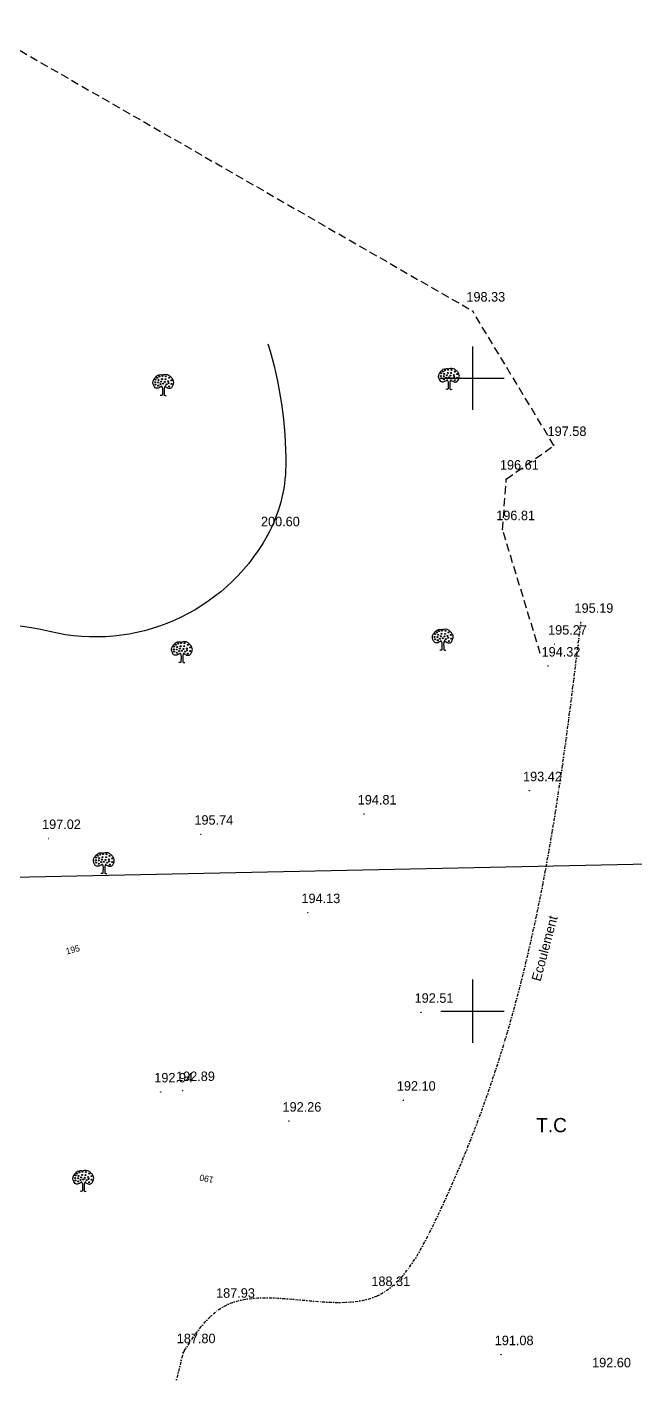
# Model space of a CAD drawing. Extents: x -83928 to -81707, y 15464 to 18601.
# Drawn here: x -82740.9 to -82548.6, y 17885.3 to 18311 of the extents above; entities that cross this region are included whole.
import ezdxf
from ezdxf.enums import TextEntityAlignment as Align

# ---------------------------------------------------------------- set-up
doc = ezdxf.new("R2010")
doc.units = 0
doc.header["$MEASUREMENT"] = 0
for name, pattern in [('ACAD_ISO03W100', [30, 12, -18]), ('INTERROMPU', [0.75, 0.5, -0.25]), ('TIRETPTx2', [2, 1, -0.5, 0, -0.5])]:
    doc.linetypes.add(name, pattern=pattern)
for name, color, linetype in [('ALT', 7, 'Continuous'), ('Carroyage 1', 7, 'Continuous'), ('CNiv_1', 1, 'Continuous'), ('CONST', 7, 'Continuous'), ('Cotation CN', 6, 'Continuous'), ('ECOULEMENT', 160, 'ACAD_ISO03W100'), ('LIMITE', 40, 'INTERROMPU'), ('POINTS', 3, 'Continuous'), ('TITRE', 1, 'Continuous')]:
    doc.layers.add(name, color=color, linetype=linetype)

# ---------------------------------------------------------------- blocks, each defined once
blk = doc.blocks.new('CotaCNiv')
at = {"invisible_edges": 15}
blk.add_3dface([(-0.5, -0.5), (0.5, -0.5), (0.5, 0.5), (-0.5, 0.5)], dxfattribs=at)
blk.add_3dface([(-0.5, -0.5), (0.5, -0.5), (0.5, 0.5), (-0.5, 0.5)], dxfattribs=at)
blk.add_attdef('ALTCNIV', text='', height=0.4).set_placement((0, 0), align=Align.MIDDLE)

msp = doc.modelspace()

# ---------------------------------------------------------------- linework, layer by layer
at = {"linetype": 'ByBlock', "extrusion": (0.000932032, -0.005533, 0.999984)}
for centre in [(-82609.86, 18200.92, -162.28), (-82609.29, 18201.48, -162.28), (-82608.88, 18200.74, -162.28), (-82608.6, 18201.89, -162.28), (-82607.81, 18201.05, -162.28), (-82607.65, 18202.04, -162.28), (-82606.68, 18201.02, -162.28), (-82606.58, 18201.97, -162.28), (-82605.58, 18201.46, -162.28), (-82604.81, 18200.66, -162.28), (-82700.33, 18198.08, -162.28), (-82700.2, 18198.95, -162.28), (-82700.2, 18197.36, -162.28), (-82699.64, 18199.51, -162.28), (-82699.38, 18198.03, -162.28), (-82699.36, 18197.01, -162.28), (-82699.23, 18198.77, -162.28), (-82698.95, 18199.92, -162.28), (-82698.64, 18197.52, -162.28), (-82698.41, 18198.31, -162.28), (-82698.16, 18199.08, -162.28), (-82698, 18200.08, -162.28), (-82697.75, 18197.65, -162.28), (-82697.23, 18198.21, -162.28), (-82697.03, 18199.05, -162.28), (-82696.93, 18200, -162.28), (-82696.75, 18197.39, -162.28), (-82696.23, 18198.39, -162.28), (-82696.08, 18197.8, -162.28), (-82695.93, 18199.49, -162.28), (-82695.88, 18196.75, -162.28), (-82695.16, 18198.69, -162.28), (-82695.13, 18197.54, -162.28), (-82609.98, 18200.05, -162.28), (-82609.86, 18199.33, -162.28), (-82609.04, 18200, -162.28), (-82609.01, 18198.97, -162.28), (-82608.29, 18199.49, -162.28), (-82608.06, 18200.28, -162.28), (-82607.4, 18199.61, -162.28), (-82606.89, 18200.18, -162.28), (-82606.4, 18199.36, -162.28), (-82605.89, 18200.36, -162.28), (-82605.73, 18199.77, -162.28), (-82605.53, 18198.72, -162.28), (-82604.79, 18199.51, -162.28), (-82693.05, 18115.53, -162.28), (-82692.1, 18115.69, -162.28), (-82691.03, 18115.61, -162.28), (-82611.94, 18117.62, -162.28), (-82611.82, 18118.49, -162.28), (-82611.82, 18116.9, -162.28), (-82611.25, 18119.05, -162.28), (-82611, 18117.57, -162.28), (-82610.97, 18116.54, -162.28), (-82610.84, 18118.31, -162.28), (-82610.56, 18119.46, -162.28), (-82610.25, 18117.06, -162.28), (-82610.02, 18117.85, -162.28), (-82609.77, 18118.62, -162.28), (-82609.61, 18119.61, -162.28), (-82609.36, 18117.18, -162.28), (-82608.85, 18117.75, -162.28), (-82608.64, 18118.59, -162.28), (-82608.54, 18119.54, -162.28), (-82608.36, 18116.93, -162.28), (-82607.85, 18117.93, -162.28), (-82607.69, 18117.34, -162.28), (-82607.54, 18119.03, -162.28), (-82607.49, 18116.29, -162.28), (-82606.77, 18118.23, -162.28), (-82606.75, 18117.08, -162.28), (-82694.43, 18113.69, -162.28), (-82694.31, 18114.56, -162.28), (-82694.31, 18112.97, -162.28), (-82693.74, 18115.12, -162.28), (-82693.49, 18113.64, -162.28), (-82693.46, 18112.61, -162.28), (-82693.33, 18114.38, -162.28), (-82692.74, 18113.13, -162.28), (-82692.51, 18113.92, -162.28), (-82692.26, 18114.69, -162.28), (-82691.85, 18113.25, -162.28), (-82691.34, 18113.82, -162.28), (-82691.13, 18114.66, -162.28), (-82690.85, 18113, -162.28), (-82690.34, 18114, -162.28), (-82690.18, 18113.41, -162.28), (-82690.03, 18115.1, -162.28), (-82689.98, 18112.36, -162.28), (-82689.26, 18114.3, -162.28), (-82689.24, 18113.15, -162.28), (-82718.99, 18047.89, -162.28), (-82718.43, 18048.45, -162.28), (-82718.02, 18047.71, -162.28), (-82717.74, 18048.86, -162.28), (-82716.95, 18048.01, -162.28), (-82716.79, 18049.01, -162.28), (-82715.82, 18047.99, -162.28), (-82715.72, 18048.94, -162.28), (-82715.02, 18047.32, -162.28), (-82714.72, 18048.42, -162.28), (-82713.95, 18047.63, -162.28), (-82719.12, 18047.02, -162.28), (-82718.99, 18046.3, -162.28), (-82718.17, 18046.97, -162.28), (-82718.15, 18045.94, -162.28), (-82717.43, 18046.45, -162.28), (-82717.2, 18047.25, -162.28), (-82716.54, 18046.58, -162.28), (-82716.02, 18047.14, -162.28), (-82715.54, 18046.33, -162.28), (-82714.87, 18046.74, -162.28), (-82714.67, 18045.69, -162.28), (-82713.92, 18046.48, -162.28), (-82725.63, 17946.61, -162.28), (-82725.5, 17947.48, -162.28), (-82725.5, 17945.89, -162.28), (-82724.94, 17948.04, -162.28), (-82724.68, 17946.56, -162.28), (-82724.66, 17945.54, -162.28), (-82724.53, 17947.3, -162.28), (-82724.25, 17948.45, -162.28), (-82723.94, 17946.05, -162.28), (-82723.71, 17946.84, -162.28), (-82723.45, 17947.61, -162.28), (-82723.3, 17948.61, -162.28), (-82723.04, 17946.18, -162.28), (-82722.53, 17946.74, -162.28), (-82722.33, 17947.58, -162.28), (-82722.22, 17948.53, -162.28), (-82722.05, 17945.92, -162.28), (-82721.53, 17946.92, -162.28), (-82721.38, 17946.33, -162.28), (-82721.23, 17948.02, -162.28), (-82721.17, 17945.28, -162.28), (-82720.46, 17947.22, -162.28), (-82720.43, 17946.07, -162.28)]:
    msp.add_circle(centre, 0.156, dxfattribs=at)
at = {"linetype": 'ByBlock'}
for points in [[(-82607.93, 18199.31, 15.41), (-82608.05, 18199.28, 15.41), (-82608.43, 18199.16, 15.41), (-82609.01, 18198.7, 15.41), (-82610.06, 18198.78, 15.41), (-82610.51, 18199.69, 15.42), (-82610.81, 18200.51, 15.42), (-82610.57, 18201.45, 15.43), (-82610.01, 18202.17, 15.43), (-82609.29, 18202.86, 15.43), (-82608.34, 18203.15, 15.43), (-82607.73, 18203.02, 15.43), (-82607.43, 18202.96, 15.43)], [(-82698.28, 18197.35, 15.49), (-82698.4, 18197.32, 15.49), (-82698.78, 18197.2, 15.48), (-82699.36, 18196.74, 15.48), (-82700.4, 18196.81, 15.48), (-82700.85, 18197.72, 15.49), (-82701.16, 18198.54, 15.49), (-82700.92, 18199.48, 15.5), (-82700.36, 18200.2, 15.5), (-82699.64, 18200.9, 15.51), (-82698.69, 18201.18, 15.51), (-82698.08, 18201.06, 15.51), (-82697.78, 18201, 15.5)], [(-82609.89, 18116.89, 14.96), (-82610.01, 18116.86, 14.96), (-82610.39, 18116.74, 14.96), (-82610.97, 18116.28, 14.96), (-82612.02, 18116.35, 14.96), (-82612.47, 18117.26, 14.96), (-82612.77, 18118.08, 14.97), (-82612.53, 18119.02, 14.97), (-82611.97, 18119.74, 14.98), (-82611.25, 18120.44, 14.98), (-82610.3, 18120.72, 14.98), (-82609.69, 18120.6, 14.98), (-82609.39, 18120.54, 14.98)], [(-82692.38, 18112.96, 15.01), (-82692.5, 18112.93, 15.01), (-82692.88, 18112.81, 15.01), (-82693.46, 18112.35, 15.01), (-82694.51, 18112.42, 15.01), (-82694.96, 18113.33, 15.02), (-82695.26, 18114.15, 15.02), (-82695.02, 18115.09, 15.03), (-82694.46, 18115.81, 15.03), (-82693.74, 18116.51, 15.03), (-82692.79, 18116.79, 15.03), (-82692.18, 18116.67, 15.03), (-82691.88, 18116.61, 15.03)], [(-82717.07, 18046.28, 14.67), (-82717.19, 18046.25, 14.67), (-82717.57, 18046.13, 14.67), (-82718.15, 18045.68, 14.66), (-82719.19, 18045.75, 14.67), (-82719.65, 18046.66, 14.67), (-82719.95, 18047.48, 14.68), (-82719.71, 18048.42, 14.68), (-82719.15, 18049.14, 14.68), (-82718.43, 18049.83, 14.69), (-82717.48, 18050.12, 14.69), (-82716.87, 18050, 14.69), (-82716.57, 18049.94, 14.69)], [(-82723.58, 17945.88, 14.12), (-82723.7, 17945.85, 14.12), (-82724.08, 17945.73, 14.12), (-82724.66, 17945.27, 14.11), (-82725.7, 17945.34, 14.12), (-82726.15, 17946.25, 14.12), (-82726.46, 17947.08, 14.13), (-82726.22, 17948.01, 14.13), (-82725.66, 17948.74, 14.14), (-82724.94, 17949.43, 14.14), (-82723.99, 17949.71, 14.14), (-82723.38, 17949.59, 14.14), (-82723.08, 17949.53, 14.14)]]:
    msp.add_open_spline(points, degree=3, knots=[0.251632, 0.251632, 0.251632, 0.251632, 0.437955, 0.853553, 1.334497, 1.754172, 2.275549, 2.6296, 3.144963, 3.634468, 4.105014, 4.559575, 4.559575, 4.559575, 4.559575], dxfattribs=at)
for points in [[(-82606.93, 18199.31, 15.41), (-82606.81, 18199.28, 15.41), (-82606.43, 18199.16, 15.41), (-82605.85, 18198.7, 15.41), (-82604.81, 18198.78, 15.41), (-82604.36, 18199.69, 15.41), (-82604.05, 18200.51, 15.41), (-82604.29, 18201.45, 15.42), (-82604.85, 18202.17, 15.42), (-82605.57, 18202.86, 15.43), (-82606.52, 18203.15, 15.43), (-82607.13, 18203.02, 15.43), (-82607.43, 18202.96, 15.43)], [(-82697.28, 18197.35, 15.48), (-82697.16, 18197.32, 15.48), (-82696.78, 18197.2, 15.48), (-82696.2, 18196.74, 15.48), (-82695.16, 18196.81, 15.48), (-82694.7, 18197.72, 15.48), (-82694.4, 18198.54, 15.49), (-82694.64, 18199.48, 15.49), (-82695.2, 18200.2, 15.5), (-82695.92, 18200.9, 15.5), (-82696.87, 18201.18, 15.5), (-82697.48, 18201.06, 15.5), (-82697.78, 18201, 15.5)], [(-82608.89, 18116.89, 14.96), (-82608.77, 18116.86, 14.96), (-82608.39, 18116.74, 14.96), (-82607.81, 18116.28, 14.95), (-82606.77, 18116.35, 14.95), (-82606.32, 18117.26, 14.96), (-82606.01, 18118.08, 14.96), (-82606.25, 18119.02, 14.97), (-82606.81, 18119.74, 14.97), (-82607.53, 18120.44, 14.97), (-82608.48, 18120.72, 14.98), (-82609.09, 18120.6, 14.98), (-82609.39, 18120.54, 14.98)], [(-82691.38, 18112.96, 15.01), (-82691.26, 18112.93, 15.01), (-82690.88, 18112.81, 15.01), (-82690.3, 18112.35, 15.01), (-82689.26, 18112.42, 15.01), (-82688.81, 18113.33, 15.01), (-82688.5, 18114.15, 15.02), (-82688.74, 18115.09, 15.02), (-82689.3, 18115.81, 15.03), (-82690.02, 18116.51, 15.03), (-82690.97, 18116.79, 15.03), (-82691.58, 18116.67, 15.03), (-82691.88, 18116.61, 15.03)], [(-82716.07, 18046.28, 14.67), (-82715.95, 18046.25, 14.67), (-82715.57, 18046.13, 14.66), (-82714.99, 18045.68, 14.66), (-82713.95, 18045.75, 14.66), (-82713.5, 18046.66, 14.67), (-82713.19, 18047.48, 14.67), (-82713.43, 18048.42, 14.68), (-82713.99, 18049.14, 14.68), (-82714.71, 18049.83, 14.68), (-82715.66, 18050.12, 14.69), (-82716.27, 18050, 14.69), (-82716.57, 18049.94, 14.69)], [(-82722.58, 17945.88, 14.12), (-82722.46, 17945.85, 14.12), (-82722.08, 17945.73, 14.12), (-82721.5, 17945.27, 14.11), (-82720.46, 17945.34, 14.11), (-82720, 17946.25, 14.12), (-82719.7, 17947.08, 14.12), (-82719.94, 17948.01, 14.13), (-82720.5, 17948.74, 14.13), (-82721.22, 17949.43, 14.13), (-82722.17, 17949.71, 14.14), (-82722.78, 17949.59, 14.14), (-82723.08, 17949.53, 14.14)]]:
    msp.add_open_spline(points, degree=3, knots=[0.251632, 0.251632, 0.251632, 0.251632, 0.437955, 0.853553, 1.334497, 1.754172, 2.275549, 2.6296, 3.144963, 3.634468, 4.105014, 4.559575, 4.559575, 4.559575, 4.559575])
for points in [[(-82698.46, 18197.63, 15.49), (-82698.25, 18197.35, 15.49), (-82698.07, 18196.83, 15.48), (-82698.07, 18194.76, 15.47), (-82698.07, 18194.63, 15.47), (-82698.71, 18194.53, 15.47)], [(-82697.08, 18197.63, 15.49), (-82697.28, 18197.35, 15.48), (-82697.46, 18196.83, 15.48), (-82697.46, 18194.76, 15.47), (-82697.46, 18194.63, 15.47), (-82696.82, 18194.53, 15.47)], [(-82608.11, 18199.59, 15.41), (-82607.91, 18199.31, 15.41), (-82607.73, 18198.8, 15.41), (-82607.73, 18196.73, 15.4), (-82607.73, 18196.6, 15.4), (-82608.37, 18196.5, 15.4)], [(-82606.73, 18199.59, 15.41), (-82606.93, 18199.31, 15.41), (-82607.11, 18198.8, 15.41), (-82607.11, 18196.73, 15.4), (-82607.11, 18196.6, 15.4), (-82606.47, 18196.5, 15.39)], [(-82610.07, 18117.17, 14.96), (-82609.87, 18116.89, 14.96), (-82609.69, 18116.37, 14.95), (-82609.69, 18114.3, 14.94), (-82609.69, 18114.17, 14.94), (-82610.33, 18114.07, 14.94)], [(-82608.69, 18117.17, 14.96), (-82608.89, 18116.89, 14.96), (-82609.07, 18116.37, 14.95), (-82609.07, 18114.3, 14.94), (-82609.07, 18114.17, 14.94), (-82608.43, 18114.07, 14.94)], [(-82692.56, 18113.24, 15.01), (-82692.36, 18112.96, 15.01), (-82692.18, 18112.44, 15.01), (-82692.18, 18110.37, 15), (-82692.18, 18110.24, 15), (-82692.82, 18110.14, 15)], [(-82691.18, 18113.24, 15.01), (-82691.38, 18112.96, 15.01), (-82691.56, 18112.44, 15.01), (-82691.56, 18110.37, 15), (-82691.56, 18110.24, 15), (-82690.92, 18110.14, 15)], [(-82717.25, 18046.56, 14.67), (-82717.04, 18046.28, 14.67), (-82716.86, 18045.77, 14.66), (-82716.86, 18043.7, 14.65), (-82716.86, 18043.57, 14.65), (-82717.5, 18043.47, 14.65)], [(-82715.87, 18046.56, 14.67), (-82716.07, 18046.28, 14.67), (-82716.25, 18045.77, 14.66), (-82716.25, 18043.7, 14.65), (-82716.25, 18043.57, 14.65), (-82715.61, 18043.47, 14.65)], [(-82723.76, 17946.16, 14.12), (-82723.55, 17945.88, 14.12), (-82723.37, 17945.37, 14.11), (-82723.37, 17943.29, 14.1), (-82723.37, 17943.17, 14.1), (-82724.01, 17943.06, 14.1)], [(-82722.38, 17946.16, 14.12), (-82722.58, 17945.88, 14.12), (-82722.76, 17945.37, 14.11), (-82722.76, 17943.29, 14.1), (-82722.76, 17943.17, 14.1), (-82722.12, 17943.06, 14.1)]]:
    msp.add_spline(points, degree=3, dxfattribs=at)
at = {"layer": 'Carroyage 1'}
for p, q in [((-82600, 18210), (-82600, 18190)), ((-82610, 18200), (-82590, 18200)), ((-82600, 18010), (-82600, 17990)), ((-82610, 18000), (-82590, 18000))]:
    msp.add_line(p, q, dxfattribs=at)
at = {"layer": 'CNiv_1', "flags": 128}
msp.add_lwpolyline([(-82664.67, 18210.89, -0.075302), (-82659.06, 18172.45, -0.127246), (-82665, 18150, -0.335219), (-82733.76, 18119.94, 0.280153), (-82816.62, 18093.25, 0.015782), (-82837.68, 18067.29, -0.025547), (-82851, 18051.5, -0.019513), (-82894.56, 18008.42, -0.065877), (-82909.5, 17998, -0.043038), (-82923.23, 17992.33, -0.0135), (-82968.67, 17979.33, -0.01616), (-82991.13, 17974.33, -0.044262), (-82999.5, 17973.5, -0.504747), (-83002.69, 17977.73, 0.125191), (-83002, 17995, 0.714254), (-83111.57, 18008.33, -0.731326)], format="xyb", dxfattribs=at)
at = {"layer": 'ECOULEMENT', "linetype": 'TIRETPTx2', "extrusion": (0.003135, -0.012036, 0.999923)}
msp.add_arc((-82687.12, 17888.09, -267.65), 5, 147.0468, 166.3746, dxfattribs=at)
msp.add_arc((-82687.12, 17888.09, -267.65), 5, 147.0468, 166.3746, dxfattribs=at)
at = {"layer": 'ECOULEMENT', "linetype": 'TIRETPTx2'}
for points, knots in [([(-82691.07, 17892.73, 206.98), (-82687.53, 17898.2, 207.04), (-82674.23, 17918.02, 207.23), (-82630.57, 17897.62, 206.85), (-82582.1, 17987.98, 207.79), (-82573.34, 18060.09, 208.63), (-82565.72, 18122.85, 209.36)], [0.796068, 0.796068, 0.796068, 0.796068, 19.043485, 68.292669, 97.384183, 292.774983, 292.774983, 292.774983, 292.774983]), ([(-82691.74, 17891.19, 206.97), (-82694.36, 17880.38, 206.84), (-82702.17, 17847.93, 206.48), (-82703.53, 17814.53, 206.08), (-82704.28, 17792.24, 205.81)], [0.898745, 0.898745, 0.898745, 0.898745, 34.222029, 100.862777, 100.862777, 100.862777, 100.862777])]:
    msp.add_open_spline(points, degree=3, knots=knots, dxfattribs=at)
at = {"layer": 'LIMITE', "linetype": 'INTERROMPU', "ltscale": 5, "extrusion": (0.000932032, -0.005533, 0.999984)}
msp.add_line((-82756.07, 18310.98, 16.17), (-82599.93, 18221.2, 210.65), dxfattribs=at)
at = {"layer": 'LIMITE', "linetype": 'INTERROMPU', "ltscale": 5, "extrusion": (0.003135, -0.012036, 0.999923)}
for p, q in [((-82574.24, 18178.72, 210.06), (-82599.93, 18221.2, 210.65)), ((-82589.31, 18168.1, 209.98), (-82574.24, 18178.72, 210.06)), ((-82590.48, 18152.12, 209.79), (-82589.31, 18168.1, 209.98)), ((-82578.54, 18112.97, 209.28), (-82590.48, 18152.12, 209.79))]:
    msp.add_line(p, q, dxfattribs=at)
at = {"layer": 'POINTS', "extrusion": (0.002059, -0.012217, 0.999923)}
for centre in [(-82600.18, 18220.34, -182.05), (-82574.49, 18177.86, -182.07), (-82589.56, 18167.23, -182.42), (-82665.13, 18149.33, -182.42), (-82590.74, 18151.25, -182.42), (-82565.98, 18121.98, -182.42), (-82574.34, 18115.07, -182.42), (-82576.39, 18108.15, -182.42), (-82582.26, 18068.76, -182.42), (-82634.54, 18061.4, -182.42), (-82734.36, 18053.66, -182.42), (-82686.19, 18055.02, -182.42), (-82652.33, 18030.24, -182.42), (-82616.54, 17998.74, -182.42), (-82698.87, 17973.58, -182.42), (-82691.98, 17974.02, -182.42), (-82622.16, 17970.96, -182.42), (-82658.32, 17964.34, -182.42), (-82630.22, 17909.24, -182.42), (-82679.33, 17905.54, -182.42), (-82691.78, 17891.18, -182.42), (-82591.2, 17890.55, -182.42)]:
    msp.add_circle(centre, 0.05, dxfattribs=at)
at = {"layer": 'TITRE', "color": 6, "extrusion": (4.63065e-06, 1.2885e-05, 1)}
msp.add_line((-82244.71, 18052.77, 207.83), (-83026.07, 18036.25, 207.83), dxfattribs=at)

# ---------------------------------------------------------------- block references
at = {"layer": 'Cotation CN'}
ref = msp.add_blockref('CotaCNiv', (-82726.4, 18019.42, 10195), dxfattribs=dict(at, xscale=5.66666666666466, yscale=3, rotation=15.50289252384822))
ref.add_attrib('ALTCNIV', '195', dxfattribs={"height": 2, "rotation": 15.5029}).set_placement((-82726.4, 18019.42, 195), align=Align.MIDDLE_CENTER)
ref = msp.add_blockref('CotaCNiv', (-82684.1, 17947.02, 10190), dxfattribs=dict(at, xscale=5.333333333334996, yscale=3, rotation=168.7226537496382))
ref.add_attrib('ALTCNIV', '190', dxfattribs={"height": 2, "rotation": 168.7227}).set_placement((-82684.1, 17947.02, 190), align=Align.MIDDLE_CENTER)

# ---------------------------------------------------------------- texts
at = {"layer": 'ALT', "extrusion": (0.002059, -0.012217, 0.999923)}
for s, p in [('198.33', (-82602.18, 18223.34, -182.05)), ('197.58', (-82576.49, 18180.86, -182.07)), ('196.61', (-82591.56, 18170.23, -182.42)), ('200.60', (-82667.13, 18152.33, -182.42)), ('196.81', (-82592.74, 18154.25, -182.42)), ('195.19', (-82567.98, 18124.98, -182.42)), ('195.27', (-82576.34, 18118.07, -182.42)), ('194.32', (-82578.39, 18111.15, -182.42)), ('193.42', (-82584.26, 18071.76, -182.42)), ('194.81', (-82636.54, 18064.4, -182.42)), ('195.74', (-82688.19, 18058.02, -182.42)), ('197.02', (-82736.36, 18056.66, -182.42)), ('194.13', (-82654.33, 18033.24, -182.42)), ('192.51', (-82618.54, 18001.74, -182.42)), ('192.94', (-82700.87, 17976.58, -182.42)), ('192.89', (-82693.98, 17977.02, -182.42)), ('192.10', (-82624.16, 17973.97, -182.42)), ('192.26', (-82660.32, 17967.34, -182.42)), ('188.31', (-82632.22, 17912.24, -182.42)), ('187.93', (-82681.33, 17908.54, -182.42)), ('187.80', (-82693.77, 17894.18, -182.42)), ('191.08', (-82593.2, 17893.55, -182.42)), ('192.60', (-82562.41, 17886.55, -182.42))]:
    msp.add_text(s, height=3, rotation=359.9958, dxfattribs=at).set_placement(p)
at = {"layer": 'CONST', "linetype": 'ByBlock', "extrusion": (0.000932032, -0.005533, 0.999984)}
for s, height, rotation, p in [('Ecoulement', 3, 75.0588, (-82578.45, 18008.59, -162.28)), ('T.C', 4.5, 0.0032, (-82579.81, 17961.1, -162.28))]:
    msp.add_text(s, height=height, rotation=rotation, dxfattribs=at).set_placement(p)

doc.saveas('drawing.dxf')
